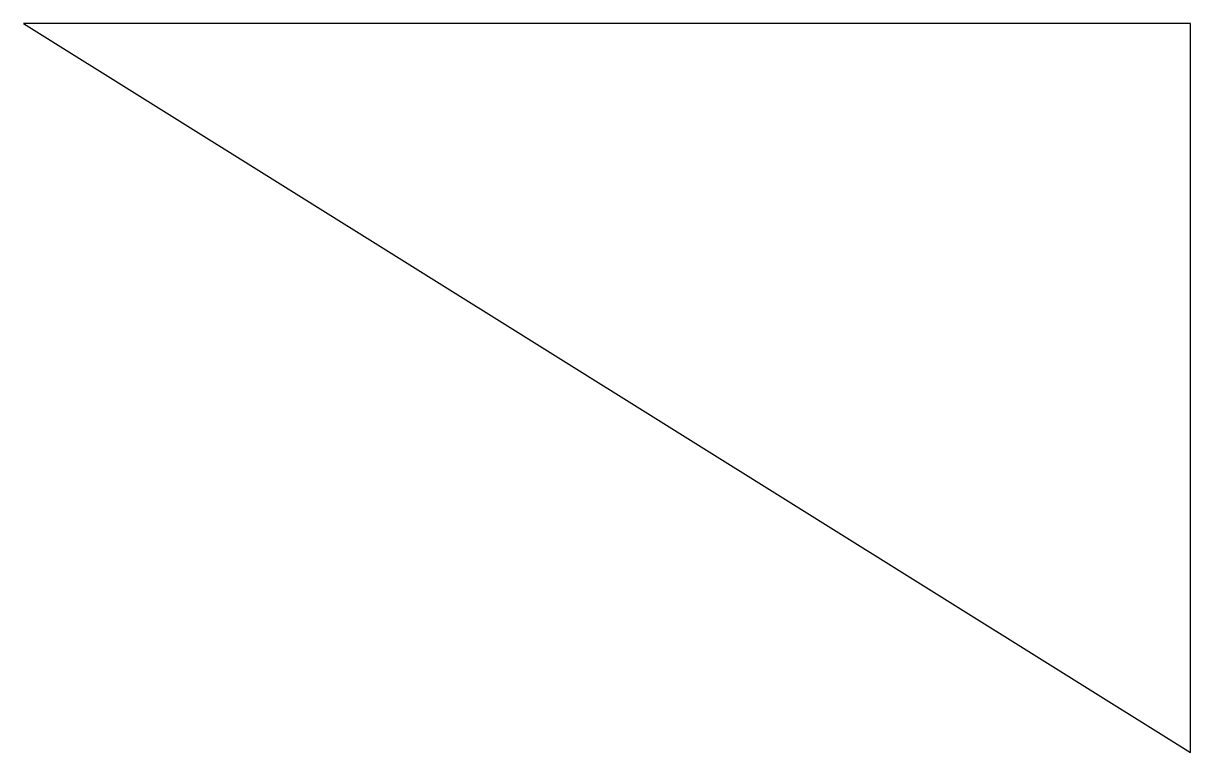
# Model space of a CAD drawing. Header units: millimetres. Extents: x -193.2 to -98.2, y 50.8 to 110.2.
import ezdxf

# ---------------------------------------------------------------- set-up
doc = ezdxf.new("R2010")
doc.units = ezdxf.units.MM
doc.layers.get('0').update_dxf_attribs({"linetype": 'CONTINUOUS'})

msp = doc.modelspace()

# ---------------------------------------------------------------- linework, layer by layer
msp.add_lwpolyline([(-98.197, 50.826), (-98.197, 110.201), (-193.196, 110.201)], close=True)

doc.saveas('drawing.dxf')
